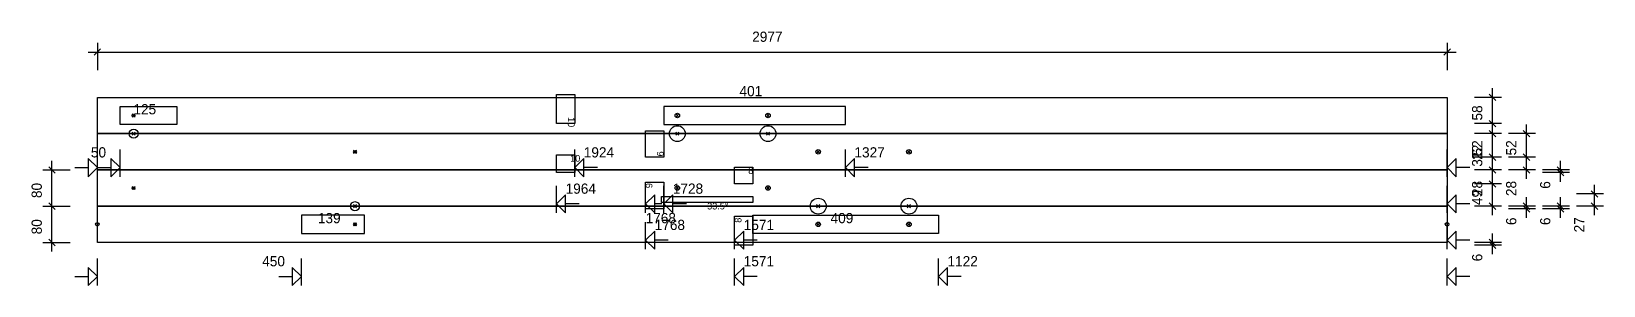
# Model space of a CAD drawing. Header units: millimetres. Extents: x -145 to 3322, y -95 to 465.
import ezdxf
from ezdxf.enums import TextEntityAlignment as Align

# ---------------------------------------------------------------- set-up
doc = ezdxf.new("R2010")
doc.units = ezdxf.units.MM
for name, color, linetype in [('1_SP1-2R', 7, 'CONTINUOUS'), ('CONTOUR', 7, 'CONTINUOUS'), ('CUT_HANDRAIL', 7, 'CONTINUOUS'), ('CUT_RISER', 7, 'CONTINUOUS'), ('CUT_STEP', 7, 'CONTINUOUS'), ('CUT_STEPTEXT', 7, 'CONTINUOUS'), ('CUT_VANGTENON', 7, 'CONTINUOUS'), ('DIMLINES', 7, 'CONTINUOUS'), ('DIMLINESTEXT', 7, 'CONTINUOUS'), ('DRILLINGS', 7, 'CONTINUOUS')]:
    doc.layers.add(name, color=color, linetype=linetype)

msp = doc.modelspace()

# ---------------------------------------------------------------- linework, layer by layer
at = {"layer": '1_SP1-2R', "color": 0}
for centre in [(0, 40), (2977.102, 40)]:
    msp.add_circle(centre, 4, dxfattribs=at)
at = {"layer": 'CONTOUR', "color": 0, "linetype": '0'}
for points in [[(2977.102, 320), (2977.102, 240), (0, 240), (0, 320), (2977.102, 320)], [(2977.102, 240), (2977.102, 160), (0, 160), (0, 240), (2977.102, 240)], [(2977.102, 160), (2977.102, 80), (0, 80), (0, 160), (2977.102, 160)], [(2977.102, 80), (2977.102, 0), (0, 0), (0, 80), (2977.102, 80)]]:
    msp.add_lwpolyline(points, dxfattribs=at)
at = {"layer": 'CUT_HANDRAIL', "color": 1, "linetype": '1'}
for points in [[(175.441, 260), (112.721, 260), (50, 260), (50, 300), (175.441, 300), (175.441, 260)], [(589.193, 60), (519.573, 60), (449.953, 60), (449.953, 20), (589.193, 20), (589.193, 60)]]:
    msp.add_lwpolyline(points, dxfattribs=at)
at = {"layer": 'CUT_RISER', "color": 1, "linetype": '1'}
msp.add_lwpolyline([(1445.674, 87.824), (1344.959, 87.824), (1244.245, 87.824), (1244.245, 101.162), (1445.674, 101.162), (1445.674, 87.824)], dxfattribs=at)
at = {"layer": 'CUT_STEP', "color": 1, "linetype": '1'}
for points in [[(1052.817, 320), (1052.817, 291), (1052.817, 262), (1012.817, 262), (1012.817, 320), (1012.817, 326), (1052.817, 326), (1052.817, 320)], [(1249.245, 240), (1249.245, 214.018), (1249.245, 188.036), (1209.245, 188.036), (1209.245, 240), (1209.245, 246), (1249.245, 246), (1249.245, 240)], [(1249.245, 240), (1249.245, 214.018), (1249.245, 188.036), (1209.245, 188.036), (1209.245, 240), (1209.245, 246), (1249.245, 246), (1249.245, 240)], [(1012.817, 193), (1032.817, 193), (1052.817, 193), (1052.817, 160), (1052.817, 154), (1012.817, 154), (1012.817, 160), (1012.817, 193)], [(1405.674, 166), (1425.674, 166), (1445.674, 166), (1445.674, 160), (1445.674, 129.017), (1405.674, 129.017), (1405.674, 160), (1405.674, 166)], [(1209.245, 80), (1209.245, 106.5), (1209.245, 133), (1249.245, 133), (1249.245, 80), (1249.245, 74), (1209.245, 74), (1209.245, 80)], [(1209.245, 80), (1209.245, 106.5), (1209.245, 133), (1249.245, 133), (1249.245, 80), (1249.245, 74), (1209.245, 74), (1209.245, 80)], [(1405.674, 0), (1405.674, 29), (1405.674, 58), (1445.674, 58), (1445.674, 0), (1445.674, -6), (1405.674, -6), (1405.674, 0)]]:
    msp.add_lwpolyline(points, dxfattribs=at)
at = {"layer": 'CUT_VANGTENON', "color": 1, "linetype": '1'}
for points in [[(1649.823, 300), (1449.534, 300), (1249.245, 300), (1249.245, 260), (1649.823, 260), (1649.823, 300)], [(1855.048, 20), (1650.361, 20), (1445.674, 20), (1445.674, 60), (1855.048, 60), (1855.048, 20)]]:
    msp.add_lwpolyline(points, dxfattribs=at)
at = {"layer": 'DIMLINES', "color": 0}
for p, q in [((-20, 420), (2997.102, 420)), ((7.071, 427.071), (-7.071, 412.929)), ((0, 440), (0, 380)), ((2984.173, 427.071), (2970.031, 412.929)), ((2977.102, 440), (2977.102, 380)), ((3097.102, 320), (3037.102, 320)), ((3070.031, 327.071), (3084.173, 312.929)), ((3077.102, 220), (3077.102, 340)), ((3097.102, 262), (3037.102, 262)), ((3070.031, 269.071), (3084.173, 254.929)), ((3070.031, 247.071), (3084.173, 232.929)), ((3070.031, 247.071), (3084.173, 232.929)), ((3077.102, 140), (3077.102, 260)), ((3145.031, 247.071), (3159.173, 232.929)), ((3152.102, 140), (3152.102, 260)), ((3097.102, 240), (3037.102, 240)), ((3097.102, 240), (3037.102, 240)), ((3172.102, 240), (3112.102, 240)), ((-100, 60), (-100, 180)), ((0, 165), (-20, 185)), ((-20, 185), (-20, 145)), ((0, 145), (0, 205)), ((50, 165), (30, 185)), ((30, 185), (30, 145)), ((50, 145), (50, 205)), ((1052.817, 145), (1052.817, 205)), ((1052.817, 165), (1072.817, 185)), ((1072.817, 145), (1072.817, 185)), ((1649.823, 145), (1649.823, 205)), ((1649.823, 165), (1669.823, 185)), ((1669.823, 145), (1669.823, 185)), ((2977.102, 145), (2977.102, 205)), ((2977.102, 165), (2997.102, 185)), ((2997.102, 145), (2997.102, 185)), ((3097.102, 188.036), (3037.102, 188.036)), ((3070.031, 195.108), (3084.173, 180.965)), ((3077.102, 60), (3077.102, 180)), ((3172.102, 188.036), (3112.102, 188.036)), ((3145.031, 195.108), (3159.173, 180.965)), ((3227.102, 134), (3227.102, 180)), ((-120, 160), (-60, 160)), ((-107.071, 167.071), (-92.929, 152.929)), ((-50, 165), (-20, 165)), ((0, 165), (-20, 145)), ((0, 165), (30, 165)), ((50, 165), (30, 145)), ((1052.817, 165), (1072.817, 145)), ((1102.817, 165), (1072.817, 165)), ((1649.823, 165), (1669.823, 145)), ((1699.823, 165), (1669.823, 165)), ((2977.102, 165), (2997.102, 145)), ((3027.102, 165), (2997.102, 165)), ((3097.102, 160), (3037.102, 160)), ((3097.102, 160), (3037.102, 160)), ((3070.031, 167.071), (3084.173, 152.929)), ((3070.031, 167.071), (3084.173, 152.929)), ((3172.102, 160), (3112.102, 160)), ((3145.031, 167.071), (3159.173, 152.929)), ((3247.102, 160), (3187.102, 160)), ((3247.102, 154), (3187.102, 154)), ((3220.031, 167.071), (3234.173, 152.929)), ((3220.031, 161.071), (3234.173, 146.929)), ((1012.817, 65), (1012.817, 125)), ((1012.817, 85), (1032.817, 105)), ((1032.817, 65), (1032.817, 105)), ((1209.245, 65), (1209.245, 125)), ((1209.245, 85), (1229.245, 105)), ((1229.245, 65), (1229.245, 105)), ((1249.245, 65), (1249.245, 125)), ((1249.245, 85), (1269.245, 105)), ((1269.245, 65), (1269.245, 105)), ((2977.102, 65), (2977.102, 125)), ((2977.102, 85), (2997.102, 105)), ((2997.102, 65), (2997.102, 105)), ((3097.102, 129.017), (3037.102, 129.017)), ((3070.031, 136.088), (3084.173, 121.946)), ((3322.102, 107.017), (3262.102, 107.017)), ((3295.031, 114.088), (3309.173, 99.946)), ((3302.102, 60), (3302.102, 127.017)), ((-120, 80), (-60, 80)), ((-120, 80), (-60, 80)), ((-107.071, 87.071), (-92.929, 72.929)), ((-107.071, 87.071), (-92.929, 72.929)), ((-100, -20), (-100, 100)), ((1012.817, 85), (1032.817, 65)), ((1062.817, 85), (1032.817, 85)), ((1209.245, 85), (1229.245, 65)), ((1245.245, 85), (1229.245, 85)), ((1249.245, 85), (1269.245, 65)), ((1299.245, 85), (1269.245, 85)), ((2977.102, 85), (2997.102, 65)), ((3027.102, 85), (2997.102, 85)), ((3097.102, 80), (3037.102, 80)), ((3070.031, 87.071), (3084.173, 72.929)), ((3172.102, 80), (3112.102, 80)), ((3172.102, 74), (3112.102, 74)), ((3145.031, 87.071), (3159.173, 72.929)), ((3145.031, 81.071), (3159.173, 66.929)), ((3152.102, 54), (3152.102, 100)), ((3247.102, 80), (3187.102, 80)), ((3247.102, 74), (3187.102, 74)), ((3220.031, 87.071), (3234.173, 72.929)), ((3220.031, 81.071), (3234.173, 66.929)), ((3227.102, 54), (3227.102, 100)), ((3322.102, 80), (3262.102, 80)), ((3295.031, 87.071), (3309.173, 72.929)), ((1209.245, -15), (1209.245, 45)), ((1405.674, -15), (1405.674, 45)), ((2977.102, -15), (2977.102, 45)), ((-120, 0), (-60, 0)), ((-107.071, 7.071), (-92.929, -7.071)), ((1209.245, 5), (1229.245, 25)), ((1209.245, 5), (1229.245, -15)), ((1229.245, -15), (1229.245, 25)), ((1259.245, 5), (1229.245, 5)), ((1405.674, 5), (1425.674, 25)), ((1405.674, 5), (1425.674, -15)), ((1425.674, -15), (1425.674, 25)), ((1455.674, 5), (1425.674, 5)), ((2977.102, 5), (2997.102, 25)), ((2977.102, 5), (2997.102, -15)), ((2997.102, -15), (2997.102, 25)), ((3027.102, 5), (2997.102, 5)), ((3097.102, 0), (3037.102, 0)), ((3070.031, 7.071), (3084.173, -7.071)), ((3070.031, 1.071), (3084.173, -13.071)), ((3077.102, -26), (3077.102, 20)), ((3097.102, -6), (3037.102, -6)), ((0, -75), (-20, -55)), ((-20, -55), (-20, -95)), ((0, -95), (0, -35)), ((449.953, -75), (429.953, -55)), ((429.953, -55), (429.953, -95)), ((449.953, -95), (449.953, -35)), ((1405.674, -95), (1405.674, -35)), ((1405.674, -75), (1425.674, -55)), ((1425.674, -95), (1425.674, -55)), ((1855.048, -95), (1855.048, -35)), ((1855.048, -75), (1875.048, -55)), ((1875.048, -95), (1875.048, -55)), ((2977.102, -95), (2977.102, -35)), ((2977.102, -75), (2997.102, -55)), ((2997.102, -95), (2997.102, -55)), ((-50, -75), (-20, -75)), ((0, -75), (-20, -95)), ((399.953, -75), (429.953, -75)), ((449.953, -75), (429.953, -95)), ((1405.674, -75), (1425.674, -95)), ((1455.674, -75), (1425.674, -75)), ((1855.048, -75), (1875.048, -95)), ((1905.048, -75), (1875.048, -75)), ((2977.102, -75), (2997.102, -95)), ((3027.102, -75), (2997.102, -75))]:
    msp.add_line(p, q, dxfattribs=at)
at = {"layer": 'DRILLINGS', "color": 3}
for p, q in [((83.536, 283.536), (76.464, 276.464)), ((76.466, 283.536), (83.534, 276.464)), ((1282.781, 283.536), (1275.71, 276.464)), ((1275.711, 283.536), (1282.78, 276.464)), ((1482.781, 283.536), (1475.71, 276.464)), ((1475.711, 283.536), (1482.78, 276.464)), ((83.536, 243.536), (76.464, 236.464)), ((76.466, 243.536), (83.534, 236.464)), ((1282.781, 243.536), (1275.71, 236.464)), ((1275.711, 243.536), (1282.78, 236.464)), ((1482.781, 243.536), (1475.71, 236.464)), ((1475.711, 243.536), (1482.78, 236.464)), ((571.816, 203.536), (564.745, 196.464)), ((564.746, 203.536), (571.815, 196.464)), ((1593.537, 203.536), (1586.466, 196.464)), ((1586.467, 203.536), (1593.536, 196.464)), ((1793.537, 203.536), (1786.466, 196.464)), ((1786.467, 203.536), (1793.536, 196.464)), ((83.536, 123.536), (76.464, 116.464)), ((76.466, 123.536), (83.534, 116.464)), ((1282.781, 123.536), (1275.71, 116.464)), ((1275.711, 123.536), (1282.78, 116.464)), ((1482.781, 123.536), (1475.71, 116.464)), ((1475.711, 123.536), (1482.78, 116.464)), ((571.816, 83.536), (564.745, 76.464)), ((564.746, 83.536), (571.815, 76.464)), ((1593.537, 83.536), (1586.466, 76.464)), ((1586.467, 83.536), (1593.536, 76.464)), ((1793.537, 83.536), (1786.466, 76.464)), ((1786.467, 83.536), (1793.536, 76.464)), ((571.816, 43.536), (564.745, 36.464)), ((564.746, 43.536), (571.815, 36.464)), ((1593.537, 43.536), (1586.466, 36.464)), ((1586.467, 43.536), (1593.536, 36.464)), ((1793.537, 43.536), (1786.466, 36.464)), ((1786.467, 43.536), (1793.536, 36.464))]:
    msp.add_line(p, q, dxfattribs=at)
for centre, radius in [((80, 280), 3), ((1279.245, 280), 5), ((1479.245, 280), 5), ((80, 240), 10), ((1279.245, 240), 17.5), ((1479.245, 240), 17.5), ((568.28, 200), 3), ((1590.002, 200), 5), ((1790.002, 200), 5), ((80, 120), 3), ((1279.245, 120), 5), ((1479.245, 120), 5), ((568.28, 80), 10), ((1590.002, 80), 17.5), ((1790.002, 80), 17.5), ((568.28, 40), 3), ((1590.002, 40), 5), ((1790.002, 40), 5)]:
    msp.add_circle(centre, radius, dxfattribs=at)

# ---------------------------------------------------------------- texts
at = {"layer": 'CUT_STEPTEXT'}
for s, rotation, p in [('10', 270, (1052.817, 276.5)), ('9', 270, (1249.245, 201.027)), ('9', 270, (1249.245, 201.027)), ('9', 90, (1209.245, 119.75)), ('9', 90, (1209.245, 119.75)), ('8', 90, (1405.674, 43.5))]:
    msp.add_text(s, height=15, rotation=rotation, dxfattribs=at).set_placement(p, align=Align.TOP_LEFT)
for s, p in [('10', (1042.817, 193)), ('8', (1435.674, 166))]:
    msp.add_text(s, height=15, dxfattribs=at).set_placement(p, align=Align.TOP_LEFT)
at = {"layer": 'DIMLINESTEXT'}
for s, height, p in [('2977', 22.5, (1444.33, 465)), ('401', 22.5, (1416.368, 345)), ('125', 22.5, (79.555, 305)), ('50', 22.5, (-14.221, 210)), ('1924', 22.5, (1072.817, 210)), ('1327', 22.5, (1669.823, 210)), ('1964', 22.5, (1032.817, 130)), ('1728', 22.5, (1269.245, 130)), ('33.5°', 15, (1344.959, 87.824)), ('139', 22.5, (486.407, 65)), ('1768', 22.5, (1209.245, 65)), ('1768', 22.5, (1229.245, 50)), ('1571', 22.5, (1425.674, 50)), ('409', 22.5, (1617.195, 65)), ('450', 22.5, (363.622, -30)), ('1571', 22.5, (1425.674, -30)), ('1122', 22.5, (1875.048, -30))]:
    msp.add_text(s, height=height, dxfattribs=at).set_placement(p, align=Align.TOP_LEFT)
for s, p in [('58', (3032.102, 268.889)), ('52', (3032.102, 191.908)), ('22', (3032.102, 182.279)), ('52', (3107.102, 191.908)), ('31', (3032.102, 167.1)), ('80', (-145, 97.889)), ('28', (3032.102, 102.279)), ('49', (3032.102, 82.398)), ('28', (3107.102, 102.279)), ('6', (3182.102, 118.389)), ('80', (-145, 17.889)), ('6', (3107.102, 38.389)), ('6', (3182.102, 38.389)), ('27', (3257.102, 22.279)), ('6', (3032.102, -41.611))]:
    msp.add_text(s, height=22.5, rotation=90, dxfattribs=at).set_placement(p, align=Align.TOP_LEFT)

doc.saveas('drawing.dxf')
